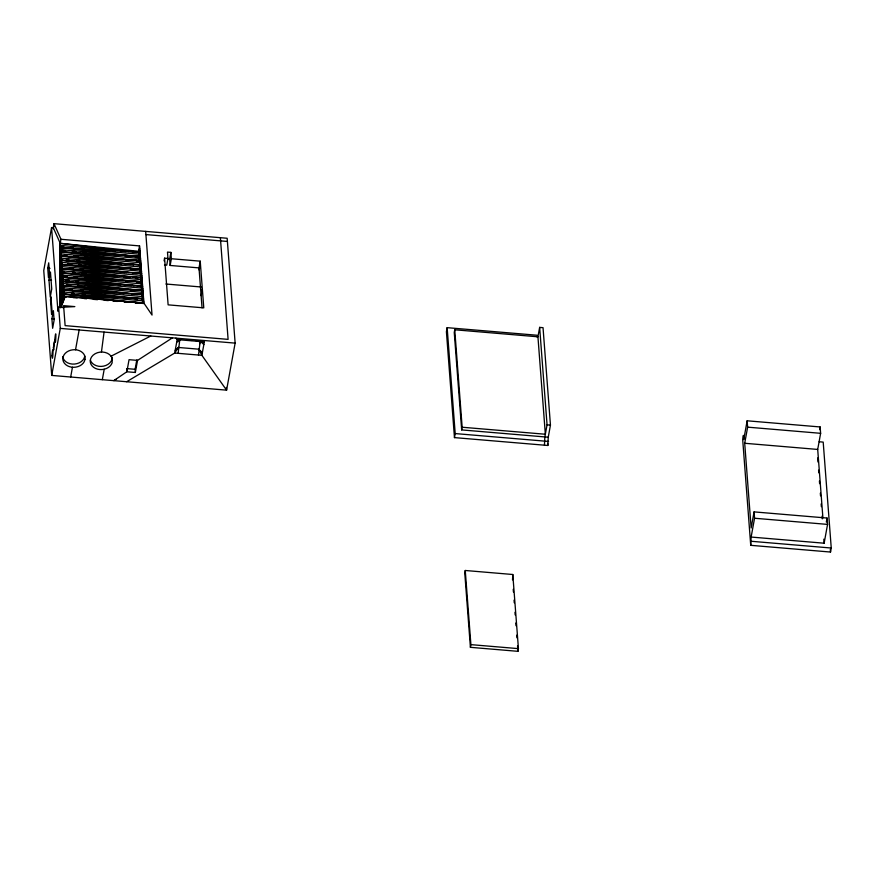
<?xml version="1.0" encoding="UTF-8"?>
<svg xmlns="http://www.w3.org/2000/svg" width="875" height="875" viewBox="0 0 875 875"><rect width="100%" height="100%" fill="white"/><g stroke="black" fill="none" stroke-linecap="round" stroke-linejoin="round"><path stroke-width="1.31" d="M59.664 307.289L60.233 243.316L60.966 239.28L53.998 223.672L227.161 238.263L235.134 343.12L226.581 390.152L51.723 375.419L43.75 270.561L51.57 227.555L53.266 227.697L60.233 243.316L59.697 307.355L61.841 264.502L140.273 268.997L140.427 271.119L61.841 264.502L61.677 266.897M60.9 249.681L59.708 307.311L61.677 262.38L140.273 268.997L141.006 264.972M59.675 307.42L60.397 245.427L138.983 252.055L139.147 254.177L60.55 247.548L60.069 250.239M60.397 245.427L60.091 279.464L60.714 249.67L139.3 256.287L139.464 258.409L60.878 251.781L64.422 298.386L61.37 306.655M61.031 262.948L61.523 260.258L140.109 266.886L139.945 264.764L61.523 260.258L59.773 307.344L60.55 247.548L138.983 252.055L139.716 248.019M60.003 278.403L60.55 247.548L130.572 255.894M140.678 260.728L139.945 264.764L61.359 258.136L59.763 307.278L61.042 253.903L139.628 260.531L139.792 262.642L61.195 256.025L60.714 258.716M59.741 307.322L61.195 256.025L139.628 260.531L140.361 256.495M178.117 353.325L179.834 339.391L177.166 339.598L175.941 338.133M198.494 355.042L200.2 341.108L204.323 341.884L201.884 355.327L226.581 390.152L226.373 387.428M60.069 245.711L60.233 243.316L138.578 251.278L138.983 252.055L138.338 252.623L139.552 245.908L60.966 239.28M60.386 249.955L60.55 247.548M61.031 258.431L61.195 256.025L133.908 264.688L129.795 264.283M61.359 262.664L61.523 260.258L127.498 268.122M62.005 271.141L62.169 268.734L140.591 273.241L140.755 275.352L62.169 268.734L61.677 271.425L64.389 271.644M62.65 279.606L62.803 277.211L141.236 281.706L141.4 283.828L62.803 277.211L59.992 307.431L63.131 281.444L141.564 285.95L141.717 288.061L63.131 281.444L62.639 284.134M62.967 283.85L63.131 281.444L127.761 289.144M63.612 292.316L63.777 289.92L142.198 294.427L142.362 296.538L63.777 289.92L60.397 307.355M63.93 296.559L64.094 294.153L142.527 298.659L142.691 300.781L64.094 294.153L60.583 307.683M60.145 307.398L63.295 283.566L141.881 290.183L142.045 292.305L63.448 285.677L60.2 307.519M101.445 352.034L104.059 332.073M60.287 307.442L63.612 287.798L142.198 294.427L142.931 290.391M112.295 357.361L111.902 359.647A11.156 8.772 -4.3 0 1 101.084 366.417A11.156 8.772 -4.3 0 1 90.366 360.183M53.266 227.697L53.998 223.672M53.342 228.758L54.075 224.733M47.731 268.166L48.705 262.828L49.427 272.355L48.464 277.692L47.731 268.166L49.995 268.352M48.978 280.098L50.444 272.038L51.734 288.98L50.269 297.041L48.978 280.098L51.527 280.317M51.92 318.762L53.386 310.691L54.108 320.228L52.642 328.289L51.92 318.762L54.469 318.97M63.755 307.628L58.658 307.202L57.925 311.227L51.57 227.555M51.723 375.419L60.266 328.387L58.658 307.202M75.534 349.77L79.133 329.973M70.678 377.016L72.45 367.248M102.32 379.684L104.213 369.228M134.586 256.517L138.655 256.856L139.88 250.141M140.033 252.262L138.655 256.856L134.586 256.408M125.989 259.853L139.628 260.531L138.972 261.1L136.27 260.794L138.972 261.1L140.197 254.373M140.525 258.617L139.3 265.333L139.945 264.764L127.673 264.152M139.617 269.566L140.842 262.85M139.945 273.809L141.159 267.083M132.409 272.836L140.591 273.241L141.323 269.205M141.488 271.327L140.263 278.042L141.652 273.448M141.805 275.559L140.591 282.286L141.969 277.681M138.195 286.289L140.908 286.519L142.133 279.803M142.286 281.914L141.564 285.95L138.195 286.213L140.908 286.519M142.45 284.036L141.236 290.752L142.614 286.158M141.553 294.995L142.778 288.269M141.87 299.228L143.095 292.512M132.978 298.178L142.527 298.659L143.259 294.623M143.423 296.745L142.198 303.461L143.577 298.867M143.248 303.669L143.741 300.978M116.156 379.389L113.783 380.647L126.853 371.766L135.341 372.488L135.1 369.305L136.806 359.898M135.341 372.488L137.539 360.391L172.452 337.837M164.084 260.848L164.577 258.169L167.967 258.453L166.742 265.169L164.489 264.983M202.037 307.814L199.008 267.892L170.144 265.453L169.662 259.098L170.877 252.383L167.486 252.098L167.967 258.453M170.144 265.453L171.369 258.738L170.877 252.383M199.008 267.892L200.222 261.166L171.369 258.738M199.161 270.003L200.386 263.288M201.119 295.652L202.333 288.936M537.283 337.367L537.13 335.245L447.147 327.666L446.414 331.691L454.464 437.609L547.837 445.473L548.253 437.216L550.452 425.119L543.036 327.677L539.645 327.381L537.939 336.798L545.344 434.241L462.153 427.23L454.748 329.777L537.939 336.798M454.748 329.777L454.256 332.467L461.672 429.909L548.253 437.216M454.464 437.609L455.197 433.573L447.147 327.666M461.672 429.909L462.153 427.23M465.259 570.489L464.778 573.18L470.411 647.325L517.945 651.328L518.438 648.637L512.794 574.503L465.259 570.489L470.903 644.634L470.411 647.325M512.794 574.503L512.509 579.884M539.645 327.381L547.05 424.834L544.852 436.92L544.447 445.189M822.916 518.022L817.698 449.433L820.63 433.311L820.148 426.956L747.152 420.798L743.728 439.611L743.411 435.378L742.678 439.403L750.728 545.322L830.517 552.048L831.25 548.023L823.2 442.105L819.142 441.755M754.075 511.886L754.556 518.241L751.133 537.053L824.141 543.211L827.553 524.398L827.072 518.044L754.075 511.886L751.144 528.019L744.702 443.275L747.633 427.153L747.152 420.798M750.728 545.322L751.133 537.053M819.656 429.636L820.148 426.956M826.339 522.069L827.072 518.044M60.484 307.508L63.941 292.031L142.527 298.659M61.173 306.337L64.258 296.275L142.844 302.892L134.662 302.488M84.798 356.223L84.022 358.455A11.156 8.772 -4.3 0 1 72.209 364.066A11.156 8.772 -4.3 0 1 62.694 356.727M202.377 352.636L198.734 349.18L178.369 347.463L174.727 353.041L126.656 381.73M176.673 342.289L179.834 339.391L180.556 339.883M175.208 350.35L178.369 347.463M111.07 356.191L112.175 358.28L112.142 362.819A11.156 8.772 -4.3 0 1 99.87 369.556A11.156 8.772 -4.3 0 1 90.234 361.091L90.639 358.805A11.156 8.772 -4.3 0 1 99.991 352.144A11.156 8.772 -4.3 0 1 111.07 356.191L150.795 336.011M122.62 251.245L138.983 252.055M124.338 255.544L139.3 256.287L60.878 251.781L132.245 260.291L129.489 260.039M118.136 263.681L120.859 263.812M119.82 267.98L123.911 268.188M129.358 268.461L140.273 268.997M121.505 272.289L126.962 272.562M123.189 276.587L130.003 276.927M132.738 277.069L140.919 277.473L141.072 279.595L62.486 272.967L59.916 307.398L62.005 266.613L140.591 273.241M126.241 280.962L141.236 281.706L62.65 275.089L59.959 307.344L62.967 279.322L141.564 285.95L127.925 285.272M129.609 289.57L141.881 290.183L63.448 285.677L129.434 293.541M121.756 293.398L124.48 293.541M131.294 293.88L142.198 294.427M123.441 297.708L127.531 297.916M125.125 302.017L130.572 302.28M113.094 301.186L117.152 301.416M123.911 301.809L142.844 302.892M145.906 234.577L227.402 241.445M59.741 245.995L63.809 246.345M70.58 246.914L73.292 247.144M81.419 247.833L84.131 248.052M90.913 248.631L94.97 248.97M101.752 249.539L104.453 249.769M111.234 250.338L115.303 250.688M122.073 251.256L126.142 251.595M132.912 252.164L135.625 252.394M167.398 258.913L169.662 259.098M61.425 250.348L65.483 250.698M72.264 251.267L76.322 251.606M83.103 252.175L85.816 252.405M92.586 252.973L96.655 253.323M103.425 253.892L107.494 254.231M114.264 254.8L116.977 255.03M125.103 255.719L127.816 255.948M64.455 254.822L67.167 255.041M73.938 255.62L78.006 255.959M84.777 256.528L87.489 256.758M94.259 257.327L98.328 257.677M105.098 258.245L109.167 258.584M115.938 259.153L118.65 259.383M126.777 260.072L129.489 260.302M66.128 259.164L68.841 259.394M76.967 260.083L79.68 260.312M86.45 260.881L90.519 261.22M97.289 261.789L100.002 262.019M106.783 262.598L110.841 262.938M117.622 263.506L121.68 263.845M128.461 264.425L131.173 264.644M67.802 263.517L71.87 263.856M78.652 264.436L81.353 264.655M89.491 265.344L92.192 265.573M98.973 266.142L103.031 266.492M109.812 267.061L112.525 267.291M119.295 267.859L123.364 268.198M130.134 268.767L134.203 269.117M69.486 267.87L73.544 268.209M80.325 268.778L83.038 269.008M91.164 269.697L93.877 269.927M100.647 270.495L104.716 270.834M111.486 271.414L114.198 271.633M122.325 272.322L125.037 272.552M133.164 273.241L135.877 273.459M72.516 272.333L75.228 272.562M81.998 273.131L86.067 273.481M92.837 274.05L95.55 274.28M102.32 274.848L106.389 275.188M113.17 275.756L117.228 276.106M124.009 276.675L126.711 276.905M134.848 277.583L137.55 277.812M165.889 284.014L201.195 286.989M63.35 275.767L67.419 276.117M74.189 276.686L76.902 276.916M85.028 277.594L87.741 277.823M94.522 278.403L98.58 278.742M104.005 279.202L108.062 279.541M114.844 280.109L118.912 280.448M125.683 281.028L129.752 281.367M136.522 281.936L139.234 282.133M65.034 280.12L69.092 280.459M75.873 281.039L78.575 281.269M86.713 281.947L89.425 282.177M96.195 282.745L100.264 283.095M107.034 283.664L109.747 283.894M117.873 284.572L120.586 284.802M127.356 285.37L131.425 285.72M66.708 284.473L70.777 284.812M77.547 285.381L81.616 285.731M88.386 286.3L91.098 286.53M97.869 287.098L101.938 287.438M108.708 288.017L112.777 288.356M119.547 288.925L122.259 289.155M130.397 289.844L133.098 290.073M69.737 288.936L72.45 289.166M80.577 289.855L83.289 290.084M90.059 290.653L94.128 290.992M99.553 291.452L103.611 291.791M110.392 292.359L114.45 292.709M121.231 293.278L123.944 293.508M132.07 294.186L134.783 294.416M71.411 293.289L74.123 293.519M82.261 294.208L84.963 294.427M91.744 295.006L95.802 295.345M102.583 295.914L105.295 296.144M112.066 296.712L116.134 297.062M122.905 297.631L126.973 297.97M133.744 298.539L136.456 298.769M145.666 231.394L152.031 315.066L143.905 303.1L65.308 296.472L60.353 307.344L74.845 306.611L63.602 305.659L65.122 325.631L228.102 339.369L220.369 237.694M66.314 297.073L63.612 296.844L64.094 294.153L132.77 302.345M73.095 297.642L77.153 297.981M83.934 298.55L86.647 298.78M93.417 299.348L97.486 299.698M104.256 300.267L108.325 300.606M115.095 301.175L117.808 301.405M124.578 301.984L128.647 302.323M135.417 302.892L139.486 303.231M60.266 328.387L235.134 343.12M186.616 339.97L192.052 340.43M196.131 340.769L200.933 341.6M204.323 341.884L177.166 339.598L174.727 353.041L201.884 355.327L198.734 349.18M137.539 360.391L129.052 359.68L126.853 371.766L126.613 368.594M127.827 368.692L135.1 369.305M747.633 427.153L820.63 433.311M547.05 424.834L550.452 425.119M744.702 443.275L817.698 449.433M455.197 433.573L548.57 441.448M754.556 518.241L827.553 524.398M751.461 541.297L831.25 548.023M470.903 644.634L518.438 648.637M130.112 268.516L135.548 269.117M137.233 273.503L133.153 273.055L137.255 273.481M134.838 277.441L137.55 277.747M131.731 289.702L134.444 289.997M132.048 293.934L136.117 294.383M133.733 298.32L137.802 298.78L133.798 298.266M135.406 302.706L139.486 303.166L135.461 302.663M60.233 243.316L128.909 251.497M132.945 251.978L136.981 252.459M134.619 256.375L138.655 256.856M136.281 260.772L138.972 261.1M130.2 268.45L135.581 269.084M61.841 264.502L129.172 272.519M130.834 276.916L62.169 268.734L59.861 307.377L62.322 270.856L140.919 277.473L62.486 272.967L132.508 281.312M134.881 277.397L138.917 277.878M62.803 277.211L134.181 285.709M130.463 289.472L135.844 290.117M132.125 293.869L137.517 294.514M63.777 289.92L131.108 297.948M200.2 341.108L203.842 344.575M830.309 549.336L830.517 552.048M817.655 457.942L817.961 462.011M818.584 470.127L818.792 472.828M819.405 480.955L819.613 483.656M820.334 493.139L820.531 495.841M821.155 503.956L821.363 506.669M822.084 516.141L822.281 518.853M823.823 539.153L824.141 543.211M547.673 443.363L547.837 445.473M513.231 589.323L513.439 592.014M514.052 600.108L514.259 602.798M514.97 612.237L515.178 614.928M515.791 623.022L515.998 625.713M516.72 635.152L516.917 637.853M517.541 645.936L517.945 651.328M200.222 261.166L203.777 307.858L168.12 304.85L164.577 258.169M199.511 341.152L199.719 343.798M179.145 339.434L179.342 342.081M139.552 245.908L143.905 303.1M53.408 347.572L53.627 350.066L54.436 341.622L53.408 347.572M51.898 355.709C52.894 366.636 53.747 337.695 51.898 355.709M54.764 339.905C55.759 350.842 56.623 321.902 54.764 339.905M50.958 297.008L50.466 299.688L51.592 314.519L52.084 311.828L50.958 297.008M85.039 359.406L84.263 361.637A11.156 8.772 -4.3 0 1 65.712 364.623A11.156 8.772 -4.3 0 1 70.722 350.208A11.156 8.772 -4.3 0 1 85.039 359.406"/></g></svg>
